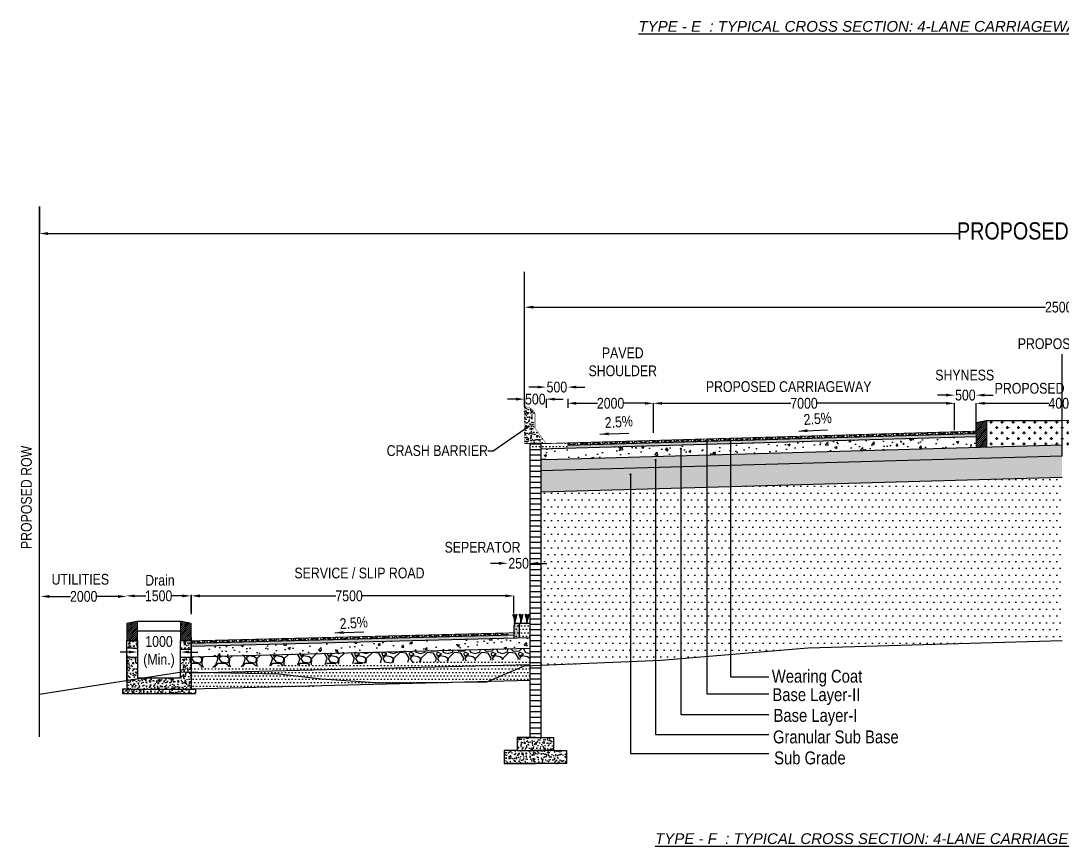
# Model space of a CAD drawing. Header units: millimetres. Extents: x 207528 to 778454, y -364692 to 101323.
# Drawn here: x 314086 to 338293, y -15037 to 4150 of the extents above; entities that cross this region are included whole.
import ezdxf

# ---------------------------------------------------------------- set-up
doc = ezdxf.new("R2010")
doc.units = ezdxf.units.MM
doc.linetypes.add('CENTER2', pattern=[28.575, 19.05, -3.175, 3.175, -3.175])
doc.linetypes.add('DASHED2', pattern=[0.375, 0.25, -0.125])
for name, color, linetype in [('Dim', 253, 'Continuous'), ('Dimension', 253, 'Continuous'), ('hatch', 253, 'Continuous'), ('NGL', 7, 'DASHED2'), ('Proposed ROW', 241, 'MNEW')]:
    doc.layers.add(name, color=color, linetype=linetype)
doc.styles.add('DIM', font='ARIALN.TTF', dxfattribs={"height": 250})
doc.styles.get("Standard").update_dxf_attribs({"font": 'arial.ttf'})
doc.styles.add('STRIP PLAN STYLE', font='ARIALN.TTF')
doc.linetypes.add('MNEW', pattern='A,26.152623,-1.048632,["PROW",Standard,S=1.75,R=0,X=0,Y=-0.975095],-7.693777,26.152623', length=61.047655)
doc.dimstyles.new('DIM', dxfattribs={"dimtxt": 250, "dimasz": 200, "dimexe": 0.18, "dimexo": 0.0625, "dimgap": 0.09, "dimtad": 0, "dimtih": 1, "dimtoh": 1, "dimdec": 0, "dimzin": 0, "dimdsep": 46, "dimtxsty": 'DIM', "dimcen": 0.09, "dimclrd": 256, "dimclrt": 7, "dimadec": 0, "dimazin": 0, "dimtfac": 1, "dimtdec": 0, "dimtofl": 0, "dimtmove": 0, "dimatfit": 3, "dimfxl": 1, "dimtolj": 1, "dimtzin": 0, "dimarcsym": 0})
doc.dimstyles.new('new', dxfattribs={"dimtxt": 150, "dimasz": 150, "dimexe": 100, "dimexo": 0.1, "dimgap": 0.09, "dimtad": 0, "dimtih": 1, "dimtoh": 1, "dimdec": 0, "dimzin": 0, "dimdsep": 46, "dimtxsty": 'DIM', "dimcen": 0.09, "dimclrd": 256, "dimclrt": 252, "dimadec": 0, "dimazin": 0, "dimtfac": 1, "dimtdec": 0, "dimtofl": 0, "dimtmove": 0, "dimatfit": 3, "dimfxl": 1, "dimtolj": 1, "dimtzin": 0, "dimlwd": -1, "dimarcsym": 0})
pattern_1 = [(0, (262444.44, 72547.15), (127, 127), [63.5, -190.5]), (90, (262476.19, 72515.4), (-127, 127), [63.5, -190.5])]
pattern_2 = [(0, (262444.44, 8463.77), (39.6875, 79.375), [0, -79.375])]

# ---------------------------------------------------------------- blocks, each defined once
blk = doc.blocks.new('*D119')
at = {"layer": 'Defpoints', "color": 0, "transparency": 16777216}
for p in [(328792, -4742), (328792, -5428), (335792, -5367)]:
    blk.add_point(p, dxfattribs=at)
at = {"layer": 'Dim', "color": 0, "lineweight": -2, "transparency": 16777216}
for p, q in [((328792, -5428), (328792, -4742)), ((335792, -5367), (335792, -4742))]:
    blk.add_line(p, q, dxfattribs=at)
at = {"layer": 'Dim', "lineweight": -2, "transparency": 16777216}
for p, q in [((328992, -4742), (331987, -4742)), ((335592, -4742), (332597, -4742))]:
    blk.add_line(p, q, dxfattribs=at)
at = {"layer": 'Dim', "transparency": 16777216}
for points in [[(328992, -4709), (328992, -4775), (328792, -4742)], [(335592, -4709), (335592, -4775), (335792, -4742)]]:
    blk.add_solid(points, dxfattribs=at)
at = {"layer": 'Dim', "color": 7, "transparency": 16777216, "insert": (332292, -4742), "char_height": 250, "attachment_point": 5, "style": 'DIM'}
blk.add_mtext('\\A1;7000', dxfattribs=at)
blk = doc.blocks.new('*D120')
at = {"layer": 'Defpoints', "color": 0, "transparency": 16777216}
for p in [(326798, -4741), (326798, -4741), (328792, -4742)]:
    blk.add_point(p, dxfattribs=at)
at = {"layer": 'Dim', "color": 0, "lineweight": -2, "transparency": 16777216}
for p, q in [((326798, -4741), (326798, -4741)), ((328792, -4742), (328792, -4742))]:
    blk.add_line(p, q, dxfattribs=at)
at = {"layer": 'Dim', "lineweight": -2, "transparency": 16777216}
for p, q in [((326998, -4741), (327488, -4741)), ((328592, -4742), (328103, -4742))]:
    blk.add_line(p, q, dxfattribs=at)
at = {"layer": 'Dim', "transparency": 16777216}
for points in [[(326998, -4708), (326998, -4774), (326798, -4741)], [(328592, -4709), (328592, -4775), (328792, -4742)]]:
    blk.add_solid(points, dxfattribs=at)
at = {"layer": 'Dim', "color": 7, "transparency": 16777216, "insert": (327795, -4742), "char_height": 250, "attachment_point": 5, "style": 'DIM'}
blk.add_mtext('\\A1;2000', dxfattribs=at)
blk = doc.blocks.new('*D110')
at = {"layer": 'Defpoints', "color": 0, "transparency": 16777216}
for p in [(325796, -4645), (325796, -4742), (326296, -4742)]:
    blk.add_point(p, dxfattribs=at)
at = {"layer": 'Dim', "lineweight": -2, "transparency": 16777216}
for p, q in [((325596, -4645), (325396, -4645)), ((326496, -4645), (326696, -4645))]:
    blk.add_line(p, q, dxfattribs=at)
at = {"layer": 'Dim', "color": 0, "lineweight": -2, "transparency": 16777216}
for p, q in [((325796, -4646), (325796, -4645)), ((326296, -4646), (326296, -4645))]:
    blk.add_line(p, q, dxfattribs=at)
at = {"layer": 'Dim', "transparency": 16777216}
for points in [[(325596, -4612), (325596, -4678), (325796, -4645)], [(326496, -4612), (326496, -4678), (326296, -4645)]]:
    blk.add_solid(points, dxfattribs=at)
at = {"layer": 'Dim', "color": 7, "transparency": 16777216, "insert": (326046, -4645), "char_height": 250, "attachment_point": 5, "style": 'DIM'}
blk.add_mtext('\\A1;500', dxfattribs=at)
blk = doc.blocks.new('*D111')
at = {"layer": 'Defpoints', "color": 0, "transparency": 16777216}
for p in [(336292, -4552), (335792, -4742), (336292, -4742)]:
    blk.add_point(p, dxfattribs=at)
at = {"layer": 'Dim', "lineweight": -2, "transparency": 16777216}
for p, q in [((335592, -4552), (335392, -4552)), ((336492, -4552), (336692, -4552))]:
    blk.add_line(p, q, dxfattribs=at)
at = {"layer": 'Dim', "color": 0, "lineweight": -2, "transparency": 16777216}
for p, q in [((335792, -4553), (335792, -4552)), ((336292, -4553), (336292, -4552))]:
    blk.add_line(p, q, dxfattribs=at)
at = {"layer": 'Dim', "transparency": 16777216}
for points in [[(335592, -4518), (335592, -4585), (335792, -4552)], [(336492, -4518), (336492, -4585), (336292, -4552)]]:
    blk.add_solid(points, dxfattribs=at)
at = {"layer": 'Dim', "color": 7, "transparency": 16777216, "insert": (336042, -4552), "char_height": 250, "attachment_point": 5, "style": 'DIM'}
blk.add_mtext('\\A1;500', dxfattribs=at)
blk = doc.blocks.new('*D121')
at = {"layer": 'Defpoints', "color": 0, "transparency": 16777216}
for p in [(326297, -4365), (326297, -4639), (326798, -4639)]:
    blk.add_point(p, dxfattribs=at)
at = {"layer": 'Dim', "lineweight": -2, "transparency": 16777216}
for p, q in [((326097, -4365), (325897, -4365)), ((326998, -4365), (327198, -4365))]:
    blk.add_line(p, q, dxfattribs=at)
at = {"layer": 'Dim', "color": 0, "lineweight": -2, "transparency": 16777216}
for p, q in [((326297, -4366), (326297, -4365)), ((326798, -4366), (326798, -4365))]:
    blk.add_line(p, q, dxfattribs=at)
at = {"layer": 'Dim', "transparency": 16777216}
for points in [[(326097, -4332), (326097, -4398), (326297, -4365)], [(326998, -4332), (326998, -4398), (326798, -4365)]]:
    blk.add_solid(points, dxfattribs=at)
at = {"layer": 'Dim', "color": 7, "transparency": 16777216, "insert": (326547, -4365), "char_height": 250, "attachment_point": 5, "style": 'DIM'}
blk.add_mtext('\\A1;500', dxfattribs=at)
blk = doc.blocks.new('*D112')
at = {"layer": 'Defpoints', "color": 0, "transparency": 16777216}
for p in [(336292, -4742), (336292, -5177), (340293, -5177)]:
    blk.add_point(p, dxfattribs=at)
at = {"layer": 'Dim', "color": 0, "lineweight": -2, "transparency": 16777216}
for p, q in [((336292, -5177), (336292, -4742)), ((340293, -5177), (340293, -4742))]:
    blk.add_line(p, q, dxfattribs=at)
at = {"layer": 'Dim', "lineweight": -2, "transparency": 16777216}
for p, q in [((336492, -4742), (337983, -4742)), ((340093, -4742), (338603, -4742))]:
    blk.add_line(p, q, dxfattribs=at)
at = {"layer": 'Dim', "transparency": 16777216}
for points in [[(336492, -4709), (336492, -4775), (336292, -4742)], [(340093, -4709), (340093, -4775), (340293, -4742)]]:
    blk.add_solid(points, dxfattribs=at)
at = {"layer": 'Dim', "color": 7, "transparency": 16777216, "insert": (338293, -4742), "char_height": 250, "attachment_point": 5, "style": 'DIM'}
blk.add_mtext('\\A1;4000', dxfattribs=at)
blk = doc.blocks.new('*D118')
at = {"layer": 'Defpoints', "color": 0, "transparency": 16777216}
for p in [(325796, -2122), (350789, -2216), (350789, -2507)]:
    blk.add_point(p, dxfattribs=at)
at = {"layer": 'Dim', "color": 0, "lineweight": -2, "transparency": 16777216}
for p, q in [((325796, -2505), (325796, -2507)), ((350789, -2505), (350789, -2507))]:
    blk.add_line(p, q, dxfattribs=at)
at = {"layer": 'Dim', "lineweight": -2, "transparency": 16777216}
for p, q in [((325996, -2507), (337906, -2507)), ((350589, -2507), (338680, -2507))]:
    blk.add_line(p, q, dxfattribs=at)
at = {"layer": 'Dim', "transparency": 16777216}
for points in [[(325996, -2473), (325996, -2540), (325796, -2507)], [(350589, -2473), (350589, -2540), (350789, -2507)]]:
    blk.add_solid(points, dxfattribs=at)
at = {"layer": 'Dim', "color": 7, "transparency": 16777216, "insert": (338293, -2507), "char_height": 250, "attachment_point": 5, "style": 'DIM'}
blk.add_mtext('\\A1;25000', dxfattribs=at)
blk = doc.blocks.new('*D101')
at = {"layer": 'Defpoints', "color": 0, "transparency": 16777216}
for p in [(314520, -163), (362033, -110), (362033, -794)]:
    blk.add_point(p, dxfattribs=at)
at = {"layer": 'Dim', "color": 0, "lineweight": -2, "transparency": 16777216}
for p, q in [((314520, -163), (314520, -795)), ((362033, -111), (362033, -795))]:
    blk.add_line(p, q, dxfattribs=at)
at = {"layer": 'Dim', "lineweight": -2, "transparency": 16777216}
for p, q in [((314720, -794), (335880, -794)), ((361833, -794), (343608, -794))]:
    blk.add_line(p, q, dxfattribs=at)
at = {"layer": 'Dim', "transparency": 16777216}
for points in [[(314720, -761), (314720, -828), (314520, -794)], [(361833, -761), (361833, -828), (362033, -794)]]:
    blk.add_solid(points, dxfattribs=at)
at = {"layer": 'Dim', "color": 7, "transparency": 16777216, "insert": (339744, -794), "char_height": 400, "attachment_point": 5, "style": 'STRIP PLAN STYLE'}
blk.add_mtext('\\A1;PROPOSED RIGHT OF WAY (47.5m)', dxfattribs=at)
blk = doc.blocks.new('*D102')
at = {"layer": 'Defpoints', "color": 0, "transparency": 16777216}
for p in [(325914, -8462), (325403, -8810), (325914, -8810)]:
    blk.add_point(p, dxfattribs=at)
at = {"layer": 'Dim', "lineweight": -2, "transparency": 16777216}
for p, q in [((325203, -8462), (325003, -8462)), ((326114, -8462), (326314, -8462))]:
    blk.add_line(p, q, dxfattribs=at)
at = {"layer": 'Dim', "color": 0, "lineweight": -2, "transparency": 16777216}
for p, q in [((325403, -8463), (325403, -8462)), ((325914, -8463), (325914, -8462))]:
    blk.add_line(p, q, dxfattribs=at)
at = {"layer": 'Dim', "transparency": 16777216}
for points in [[(325203, -8428), (325203, -8495), (325403, -8462)], [(326114, -8428), (326114, -8495), (325914, -8462)]]:
    blk.add_solid(points, dxfattribs=at)
at = {"layer": 'Dim', "color": 7, "transparency": 16777216, "insert": (325658, -8462), "char_height": 250, "attachment_point": 5, "style": 'DIM'}
blk.add_mtext('\\A1;250', dxfattribs=at)
blk = doc.blocks.new('*D103')
at = {"layer": 'Defpoints', "color": 0, "transparency": 16777216}
for p in [(318048, -9218), (318048, -9621), (325548, -9621)]:
    blk.add_point(p, dxfattribs=at)
at = {"layer": 'Dim', "color": 0, "lineweight": -2, "transparency": 16777216}
for p, q in [((318048, -9621), (318048, -9218)), ((325548, -9621), (325548, -9218))]:
    blk.add_line(p, q, dxfattribs=at)
at = {"layer": 'Dim', "lineweight": -2, "transparency": 16777216}
for p, q in [((318248, -9218), (321411, -9218)), ((325348, -9218), (322021, -9218))]:
    blk.add_line(p, q, dxfattribs=at)
at = {"layer": 'Dim', "transparency": 16777216}
for points in [[(318248, -9185), (318248, -9252), (318048, -9218)], [(325348, -9185), (325348, -9252), (325548, -9218)]]:
    blk.add_solid(points, dxfattribs=at)
at = {"layer": 'Dim', "color": 7, "transparency": 16777216, "insert": (321716, -9218), "char_height": 250, "attachment_point": 5, "style": 'DIM'}
blk.add_mtext('\\A1;7500', dxfattribs=at)
blk = doc.blocks.new('*D104')
at = {"layer": 'Defpoints', "color": 0, "transparency": 16777216}
for p in [(317798, -10524), (316798, -11005), (317798, -11005)]:
    blk.add_point(p, dxfattribs=at)
at = {"layer": 'Dim', "lineweight": -2, "transparency": 16777216}
for p, q in [((316598, -10524), (316398, -10524)), ((317998, -10524), (318198, -10524))]:
    blk.add_line(p, q, dxfattribs=at)
at = {"layer": 'Dim', "color": 0, "lineweight": -2, "transparency": 16777216}
for p, q in [((316798, -10525), (316798, -10524)), ((317798, -10525), (317798, -10524))]:
    blk.add_line(p, q, dxfattribs=at)
at = {"layer": 'Dim', "transparency": 16777216}
for points in [[(316598, -10491), (316598, -10557), (316798, -10524)], [(317998, -10491), (317998, -10557), (317798, -10524)]]:
    blk.add_solid(points, dxfattribs=at)
at = {"layer": 'Dim', "color": 7, "transparency": 16777216, "insert": (317298, -10524), "char_height": 250, "attachment_point": 5, "style": 'DIM'}
blk.add_mtext('\\A1;1000 \\P(Min.)', dxfattribs=at)
blk = doc.blocks.new('*D105')
at = {"layer": 'Defpoints', "color": 0, "transparency": 16777216}
for p in [(316536, -9218), (316536, -9218), (318041, -9219)]:
    blk.add_point(p, dxfattribs=at)
at = {"layer": 'Dimension', "color": 0, "lineweight": -2, "transparency": 16777216}
for p, q in [((316536, -9218), (316536, -9219)), ((318041, -9219), (318041, -9219))]:
    blk.add_line(p, q, dxfattribs=at)
at = {"layer": 'Dimension', "lineweight": -2, "transparency": 16777216}
for p, q in [((316736, -9218), (316992, -9219)), ((317841, -9219), (317585, -9219))]:
    blk.add_line(p, q, dxfattribs=at)
at = {"layer": 'Dimension', "transparency": 16777216}
for points in [[(316736, -9185), (316736, -9252), (316536, -9218)], [(317841, -9185), (317841, -9252), (318041, -9219)]]:
    blk.add_solid(points, dxfattribs=at)
at = {"layer": 'Dimension', "color": 7, "transparency": 16777216, "insert": (317289, -9219), "char_height": 250, "width": 591.23, "attachment_point": 5, "style": 'DIM'}
blk.add_mtext('\\A1;1500', dxfattribs=at)
blk = doc.blocks.new('*D106')
at = {"layer": 'Defpoints', "color": 0, "transparency": 16777216}
for p in [(314548, -9174), (316548, -9175), (314548, -9231)]:
    blk.add_point(p, dxfattribs=at)
at = {"layer": 'Dimension', "color": 0, "lineweight": -2, "transparency": 16777216}
for p, q in [((314548, -9230), (314548, -9232)), ((316548, -9230), (316548, -9232))]:
    blk.add_line(p, q, dxfattribs=at)
at = {"layer": 'Dimension', "lineweight": -2, "transparency": 16777216}
for p, q in [((314748, -9231), (315240, -9231)), ((316348, -9231), (315855, -9231))]:
    blk.add_line(p, q, dxfattribs=at)
at = {"layer": 'Dimension', "transparency": 16777216}
for points in [[(314748, -9198), (314748, -9265), (314548, -9231)], [(316348, -9198), (316348, -9265), (316548, -9231)]]:
    blk.add_solid(points, dxfattribs=at)
at = {"layer": 'Dimension', "color": 7, "transparency": 16777216, "insert": (315548, -9231), "char_height": 250, "attachment_point": 5, "style": 'DIM'}
blk.add_mtext('\\A1;2000', dxfattribs=at)

msp = doc.modelspace()

# ---------------------------------------------------------------- hatches: boundary and pattern name
h = msp.add_hatch()
h.set_pattern_fill('GOST_GLASS', color=41, scale=5)
h.set_pattern_definition([(45, (262444.44, -73039.088), (42.426407, -4e-15), [25, -35]), (45, (262455.047, -73039.088), (42.426407, -4e-15), [10, -50]), (45, (262444.44, -73028.48), (42.426407, -4e-15), [10, -50])])
h.paths.add_polyline_path([(336292.5, -5509.7), (336292.5, -5439.7), (326797.9, -5713.1), (326797.9, -5782.3)])
at = {"ltscale": 0.1}
h = msp.add_hatch(dxfattribs=at)
h.set_pattern_fill('LINE', color=256, scale=40, style=0)
h.set_pattern_definition([(0, (263944.44, 72547.15), (0, 127), [])])
h.paths.add_polyline_path([(326171.4, -5677.1), (325921.4, -5677.1), (325921.4, -11060.9), (326171.4, -11022)])
h.paths.add_polyline_path([(326171.4, -11022), (325921.4, -11060.9), (325921.4, -12511.5), (326171.4, -12511.5)])
h = msp.add_hatch(color=256)
h.dxf.hatch_style = 1
h.paths.add_polyline_path([(325547.9, -9907.5, -0.4142136), (325597.9, -9857.5), (325671.2, -9857.5), (325671.2, -10193.2), (325547.9, -10196.3)])
h = msp.add_hatch()
h.set_pattern_fill('GOST_GLASS', color=41, scale=5)
h.set_pattern_definition([(45, (224311.693, -23775.106), (42.426407, -4e-15), [25, -35]), (45, (224322.3, -23775.106), (42.426407, -4e-15), [10, -50]), (45, (224311.693, -23764.5), (42.426407, -4e-15), [10, -50])])
h.paths.add_polyline_path([(325412.2, -10129.7), (325412.2, -10199.7), (319833.1, -10339.2), (319586.7, -10319.6), (319188.5, -10285.3)])
h.paths.add_polyline_path([(318047.9, -10313.8), (319188.5, -10285.3), (319586.7, -10319.6), (319833.1, -10339.2), (318047.9, -10383.8)])
at = {"layer": 'Dim'}
h = msp.add_hatch(dxfattribs=at)
h.set_pattern_fill('AR-CONC', color=256)
h.set_pattern_definition([(50, (261944.32, 72509.65), (182.18467, -15.93909), [19.05, -209.55]), (355, (261944.32, 72509.65), (-35.24342, 191.05685), [15.24, -167.6406]), (100.45144, (261959.5, 72508.32), (146.94125, 175.11775), [16.19, -178.09024]), (46.1842, (261944.32, 72560.45), (271.07904, -42.04233), [28.575, -314.325]), (96.63556, (261966.9, 72556.95), (237.4041, 247.4261), [24.285, -267.1356]), (351.18415, (261944.32, 72560.45), (237.4041, 247.4261), [22.86, -251.4597]), (21, (261969.72, 72547.75), (151.6144, -102.2652), [19.05, -209.55]), (326, (261969.72, 72547.75), (61.80203, 184.18797), [15.24, -167.64]), (71.45144, (261982.35, 72539.23), (213.41642, 81.92277), [16.19, -178.08994]), (37.5, (261944.315, 72509.65), (3.088603, 84.55504), [0, -165.608, 0, -170.18, 0, -168.275]), (7.5, (261944.315, 72509.65), (66.81966, 100.180575), [0, -97.028, 0, -161.798, 0, -64.135]), (327.5, (261887.67, 72509.65), (135.590595, -5.728744), [0, -63.5, 0, -198.12, 0, -262.89]), (317.5, (261862.27, 72509.65), (148.12918, 25.42649), [0, -82.55, 0, -131.572, 0, -186.69])])
h.paths.add_polyline_path([(326039.4, -4978.7), (326032.8, -4965), (326013.2, -4932.9), (325996.1, -4911.5), (325971.7, -4887.3), (325931.9, -4858.7), (325898.9, -4842.5), (325866.2, -4831.6), (325827.9, -4824.5), (325796.4, -4823), (325796.4, -4881), (325796.4, -5677.1), (326297.8, -5664.6), (326039, -5320.6)])
h = msp.add_hatch(dxfattribs=at)
h.set_pattern_fill('ANSI31', color=256, scale=10)
h.set_pattern_definition([(45, (262444.44, 72547.153), (-22.45064, 22.45064), [])])
h.paths.add_polyline_path([(336542.5, -5389.6), (336542.4, -5139.7), (336292.5, -5189.3), (336292.5, -5389.6), (336292.5, -5759.8), (336542.5, -5753.6)])
h = msp.add_hatch(dxfattribs=at)
h.set_pattern_fill('AR-CONC', color=256, scale=3)
h.set_pattern_definition([(50, (262444.44, 8463.77), (546.554, -47.8173), [57.15, -628.65]), (355, (262444.44, 8463.8), (-105.7303, 573.1705), [45.72, -502.9218]), (100.45144, (262490, 8459.8), (440.8237, 525.3533), [48.57, -534.2707]), (46.1842, (262444.44, 8616.2), (813.237, -126.127), [85.725, -942.975]), (96.6356, (262512.2, 8605.7), (712.212, 742.278), [72.855, -801.407]), (351.1842, (262444.4, 8616.2), (712.212, 742.278), [68.58, -754.379]), (21, (262520.64, 8578.07), (454.8432, -306.7956), [57.15, -628.65]), (326, (262520.64, 8578.1), (185.406, 552.564), [45.72, -502.92]), (71.45144, (262558.54, 8552.5), (640.2493, 245.7683), [48.57, -534.27]), (37.5, (262444.44, 8463.77), (9.2658, 253.6651), [0, -496.824, 0, -510.54, 0, -504.825]), (7.5, (262444.44, 8463.77), (200.459, 300.5417), [0, -291.084, 0, -485.394, 0, -192.405]), (327.5, (262274.51, 8463.77), (406.7718, -17.18623), [0, -190.5, 0, -594.36, 0, -788.67]), (317.5, (262198.3, 8463.77), (444.3875, 76.2795), [0, -247.65, 0, -394.716, 0, -560.07])])
h.paths.add_polyline_path([(336292.5, -5509.7), (326171.4, -5800.3), (326171.4, -5936.2), (326171.4, -6047.2), (336292.5, -5759.8)])
h = msp.add_hatch(dxfattribs=at)
h.set_pattern_fill('ANSI31', color=256, scale=10)
h.set_pattern_definition([(45, (199365.394, -23601.25), (-22.45064, 22.45064), [])])
h.paths.add_polyline_path([(316798.2, -9970.5), (316548.6, -9992), (316548.4, -10253.2), (316798.2, -10253.2)])
h.paths.add_polyline_path([(316798.2, -9882.9), (316798, -9804.5), (316548.7, -9854.1), (316548.6, -9992), (316798.2, -9970.5)])
h = msp.add_hatch(dxfattribs=at)
h.set_pattern_fill('ANSI31', color=256, scale=10)
h.set_pattern_definition([(45, (199465.394, -23601.25), (-22.45064, 22.45064), [])])
edge = h.paths.add_edge_path()
edge.add_line((318048.3, -9854.2), (317798.3, -9804.5))
edge.add_line((317798.3, -9804.5), (317798.2, -9882.9))
edge.add_line((317798.2, -9882.9), (317798.2, -10253.2))
edge.add_line((317798.2, -10253.2), (318047.9, -10253.2))
edge.add_line((318047.9, -10253.2), (318047.7, -9854.1))
h = msp.add_hatch(dxfattribs=at)
h.set_pattern_fill('AR-CONC', color=256, scale=3)
h.set_pattern_definition([(50, (224311.7, -23775.1), (546.554, -47.8173), [57.15, -628.65]), (355, (224311.7, -23775.1), (-105.7303, 573.1705), [45.72, -502.9218]), (100.45144, (224357.24, -23779.1), (440.8237, 525.3533), [48.57, -534.2707]), (46.1842, (224311.7, -23622.7), (813.237, -126.127), [85.725, -942.975]), (96.6356, (224379.5, -23633.2), (712.2124, 742.2784), [72.855, -801.407]), (351.18415, (224311.7, -23622.7), (712.2124, 742.2784), [68.58, -754.379]), (21, (224387.9, -23660.8), (454.8432, -306.7956), [57.15, -628.65]), (326, (224387.9, -23660.8), (185.406, 552.564), [45.72, -502.92]), (71.45144, (224425.8, -23686.37), (640.2493, 245.7683), [48.57, -534.2698]), (37.5, (224311.7, -23775.1), (9.2658, 253.6651), [0, -496.824, 0, -510.54, 0, -504.825]), (7.5, (224311.7, -23775.1), (200.459, 300.5417), [0, -291.084, 0, -485.394, 0, -192.405]), (327.5, (224141.77, -23775.1), (406.7718, -17.18623), [0, -190.5, 0, -594.36, 0, -788.67]), (317.5, (224065.57, -23775.1), (444.3875, 76.2795), [0, -247.65, 0, -394.716, 0, -560.07])])
h.paths.add_polyline_path([(318412.2, -10374.7), (319833.1, -10339.2), (320730.9, -10410.6), (321914.1, -10466.6), (323452.6, -10474.5), (324755.3, -10413.6), (325921.4, -10395.4), (325921.4, -10446.8), (318412.2, -10624.8)])
h.paths.add_polyline_path([(319833.1, -10339.2), (325412.2, -10199.7), (325921.4, -10187), (325921.4, -10395.4), (324755.3, -10413.6), (323452.6, -10474.5), (321914.1, -10466.6), (320730.9, -10410.6)])
at = {"layer": 'hatch'}
h = msp.add_hatch(dxfattribs=at)
h.set_pattern_fill('CROSS', color=61, scale=20)
h.set_pattern_definition(pattern_1)
h.paths.add_polyline_path([(338292.8, -5139.6), (336542.4, -5139.7), (336542.4, -5389.7), (336542.5, -5753.6), (338292.8, -5709.8)])
h = msp.add_hatch(dxfattribs=at)
h.set_pattern_fill('CROSS', color=61, scale=20)
h.set_pattern_definition(pattern_1)
h.paths.add_polyline_path([(338292.8, -5139.6), (340043.2, -5139.7), (340043.2, -5389.7), (340043.1, -5753.6), (338292.8, -5709.8)])
h = msp.add_hatch(dxfattribs=at)
h.set_pattern_fill('NET3', color=256, scale=30, angle=45)
h.set_pattern_definition([(45, (262444.44, -73039.09), (-67.35192, 67.35192), []), (105, (262444.44, -73039.09), (-92.004435, -24.65251), []), (165, (262444.44, -73039.09), (-24.65251, -92.004435), [])])
h.paths.add_polyline_path([(336292.5, -5439.7), (336292.5, -5389.7), (326797.9, -5663.1), (326797.9, -5713.1)])
h = msp.add_hatch(dxfattribs=at)
h.set_pattern_fill('DOTS', scale=50)
h.set_pattern_definition(pattern_2)
h.paths.add_polyline_path([(326797.9, -5663.1), (325921.7, -5677.1), (325921.4, -5683.2), (325921.4, -5811.9), (326798.5, -5782.3)])
h = msp.add_hatch(dxfattribs=at)
h.set_pattern_fill('GRAVEL', color=11, scale=25)
h.set_pattern_definition([(228.01279, (262901.64, 9098.774), (-5080, -5715), [85.4304, -8457.621]), (184.96974, (262844.49, 9035.274), (7619.999997, 635.000036), [146.601, -14513.5122]), (132.510447, (262698.44, 9022.574), (6350.000003, -6984.999998), [103.3704, -10233.6807]), (267.27369, (262450.79, 8863.824), (635.000001, 12700), [133.501, -13216.6094]), (292.833654, (262444.44, 8730.474), (-3175, 7620), [130.9084, -12959.952]), (357.27369, (262495.24, 8609.824), (-12700, 635.000001), [133.501, -13216.6094]), (37.69424, (262628.59, 8603.474), (-8254.9999996, -6350.0000005), [176.5484, -17478.279]), (72.25533, (262768.29, 8711.424), (4445.000001, 13969.9999996), [166.68, -16501.314]), (121.429566, (262819.09, 8870.174), (-5080.000001, 8255), [133.9532, -13261.3864]), (175.23636, (262749.24, 8984.474), (6985, -635), [152.9283, -7493.484]), (222.397438, (262596.84, 8997.174), (-7620, -6985), [197.7695, -19579.193]), (138.814075, (263079.44, 8857.474), (-4445, 3810), [67.501, -6682.6415]), (171.469234, (263028.64, 8901.924), (8255, -1269.999999), [128.4205, -12713.6597]), (225, (262901.64, 8920.97), (-9e-14, -635), [89.8023, -808.2233]), (203.19859, (262857.19, 8997.17), (3175, 1270), [48.3603, -4787.6556]), (291.80141, (262812.74, 8978.12), (-635, 1905), [68.3914, -3351.188]), (30.96376, (262838.14, 8914.62), (1905, 1270), [111.08, -3591.5745]), (161.56505, (262933.4, 8971.77), (1270, -635), [80.322, -1927.7245]), (16.38954, (262444.44, 8978.124), (6350, 1905), [112.522, -11139.7067]), (70.346176, (262552.39, 9009.874), (-2540, -6985), [94.3997, -9345.554]), (293.19859, (262933.39, 9098.77), (-1270, 3175), [96.72, -4739.296]), (343.61046, (262971.49, 9009.874), (-6350, 1905), [112.522, -11139.7067]), (339.44395, (262444.44, 8584.42), (-3175, 1270), [108.509, -5316.9336]), (294.77514, (262546.04, 8546.324), (-3175.000004, 6984.999998), [90.918, -9000.8983]), (66.80141, (262939.74, 8463.77), (1270, 3175), [96.72, -4739.296]), (17.354025, (262977.84, 8552.674), (-8255, -2540), [106.4457, -10538.094]), (69.44395, (262628.59, 8463.77), (-1270, -3175), [54.2544, -5371.188]), (101.30993, (262901.64, 8463.77), (-635, 2540), [32.3787, -3205.4987]), (165.96376, (262895.29, 8495.52), (1905, -635), [130.9084, -2487.2636]), (186.009006, (262768.29, 8527.274), (6350, 635), [121.3167, -12010.341]), (303.69007, (262838.14, 8857.47), (-635, 1270), [91.581, -2197.944]), (353.157227, (262888.94, 8781.274), (10795, -1269.9999994), [159.889, -15829.0023]), (60.9454, (263047.69, 8762.224), (-2540, -4445), [65.377, -6472.348]), (90, (263079.44, 8819.4), (-635, 635), [38.1, -596.9]), (120.25644, (262755.59, 8546.324), (2540, -4445), [88.2167, -8733.485]), (48.01279, (262711.14, 8622.524), (5080, 5715), [170.8607, -8372.1905]), (0, (262825.44, 8749.5), (635, 635), [165.1, -469.9]), (325.304846, (262990.54, 8749.524), (6350.000002, -4444.999997), [100.4024, -9939.829]), (254.0546, (263073.09, 8692.37), (-635, -2540), [92.4573, -4530.4125]), (207.645975, (263047.69, 8603.474), (-12065, -6349.999999), [150.5363, -14903.116]), (175.42608, (262914.34, 8533.624), (-8255, 635), [159.2574, -15766.4616])])
h.paths.add_polyline_path([(338292.2, -5959.9), (338292.2, -5709.8), (326171.4, -6047.2), (326171.4, -6131.3), (326171.4, -6300.4)])
h = msp.add_hatch(dxfattribs=at)
h.set_pattern_fill('DOTS', color=25, scale=50)
h.set_pattern_definition(pattern_2)
h.paths.add_polyline_path([(338292.2, -5959.9), (326171.4, -6300.4), (326171.4, -6800.6), (338292.2, -6460.1)])
h = msp.add_hatch(dxfattribs=at)
h.set_pattern_fill('DOTS', scale=100)
h.set_pattern_definition([(0, (262444.44, 72547.15), (79.375, 158.75), [0, -158.75])])
h.paths.add_polyline_path([(338292.2, -6460.1), (326171.4, -6800.6), (326171.4, -10831), (326904.7, -10799.9), (328973.8, -10712.3), (332391, -10429.3), (338292.2, -10254.9)])
h = msp.add_hatch(dxfattribs=at)
h.set_pattern_fill('DOTS', color=25, scale=50)
h.set_pattern_definition([(0, (-992023.05, 84461.36), (39.6875, 79.375), [0, -79.375])])
h.paths.add_polyline_path([(325535.4, -10196.6), (325920.8, -10186.9), (325920.8, -9860.9), (325535.4, -9860.9)])
h = msp.add_hatch(dxfattribs=at)
h.set_pattern_fill('NET3', color=256, scale=30, angle=45)
h.set_pattern_definition([(45, (224311.69, -23775.11), (-67.35192, 67.35192), []), (105, (224311.69, -23775.11), (-92.004435, -24.65251), []), (165, (224311.69, -23775.11), (-24.65251, -92.004435), [])])
h.paths.add_polyline_path([(318047.9, -10263.8), (318738.5, -10246.5), (319188.5, -10285.3), (318047.9, -10313.8)])
h.paths.add_polyline_path([(325412.2, -10079.7), (325412.2, -10129.7), (319188.5, -10285.3), (318738.5, -10246.5)])
h = msp.add_hatch(dxfattribs=at)
h.set_pattern_fill('AR-CONC', color=256, angle=90)
h.set_pattern_definition([(140, (199465.4, -23601.25), (15.93909, 182.18467), [19.05, -209.55]), (85, (199465.4, -23601.25), (-191.05685, -35.24342), [15.24, -167.64058]), (190.45144, (199466.72, -23586.07), (-175.11775, 146.94125), [16.19, -178.09024]), (136.1842, (199414.6, -23601.25), (42.04233, 271.07904), [28.575, -314.325]), (186.63556, (199418.1, -23578.66), (-247.4261, 237.40413), [24.285, -267.1356]), (81.18415, (199414.6, -23601.25), (-247.4261, 237.40413), [22.85997, -251.4597]), (111, (199427.3, -23575.85), (102.2652, 151.6144), [19.05, -209.55]), (56, (199427.3, -23575.85), (-184.18797, 61.80203), [15.24, -167.64]), (161.45145, (199435.82, -23563.22), (-81.92277, 213.41642), [16.19, -178.08994]), (127.5, (199465.394, -23601.25), (-84.55504, 3.088603), [0, -165.608, 0, -170.18, 0, -168.275]), (97.5, (199465.39, -23601.25), (-100.180575, 66.81966), [0, -97.028, 0, -161.798, 0, -64.135]), (57.5, (199465.394, -23657.89), (5.728744, 135.590595), [0, -63.5, 0, -198.12, 0, -262.89]), (47.5, (199465.39, -23683.29), (-25.42649, 148.12918), [0, -82.55, 0, -131.572, 0, -186.69])])
h.paths.add_polyline_path([(318042.1, -10650.2), (317798.1, -10650.3), (317798.2, -11120.7), (316798.2, -11120.7), (316797.8, -10650.8), (316547.9, -10644.6), (316547.9, -11388.3), (318041.9, -11388.3)])
h.paths.add_polyline_path([(316798.2, -10253.2), (316548.2, -10253.2), (316548.9, -10434.1), (316795.3, -10440.3)])
h.paths.add_polyline_path([(318042.1, -10253.2), (317798.2, -10253.2), (317798.2, -10461.2), (318042.1, -10461.2)])
h.paths.add_polyline_path([(318148.1, -11388.3), (318070.6, -11388.3), (318042.1, -11388.3), (318041.9, -11388.3), (316547.9, -11388.3), (316443.6, -11385.9), (316448.2, -11488.3), (318148.1, -11488.3)])
h = msp.add_hatch(dxfattribs=at)
h.set_pattern_fill('GRAVEL', color=11, scale=25)
h.set_pattern_definition([(228.01279, (224768.893, -23140.106), (-5080, -5715), [85.4304, -8457.621]), (184.96974, (224711.743, -23203.606), (7619.999997, 635.000036), [146.6012, -14513.5122]), (132.510447, (224565.693, -23216.306), (6350.000003, -6984.999998), [103.3704, -10233.6807]), (267.27369, (224318.043, -23375.056), (635.000001, 12700), [133.501, -13216.6094]), (292.833654, (224311.693, -23508.406), (-3175, 7620), [130.9084, -12959.952]), (357.27369, (224362.493, -23629.056), (-12700, 635.000001), [133.501, -13216.6094]), (37.69424, (224495.843, -23635.406), (-8254.9999996, -6350.0000005), [176.5484, -17478.2788]), (72.255328, (224635.543, -23527.456), (4445.000001, 13969.9999996), [166.68, -16501.314]), (121.429566, (224686.343, -23368.706), (-5080.000001, 8255), [133.9532, -13261.3864]), (175.23636, (224616.493, -23254.406), (6985, -635), [152.9283, -7493.4842]), (222.397438, (224464.093, -23241.706), (-7619.9999998, -6985.0000003), [197.7695, -19579.193]), (138.814075, (224946.693, -23381.406), (-4445, 3810), [67.501, -6682.6415]), (171.469234, (224895.893, -23336.956), (8255, -1269.999999), [128.4205, -12713.6597]), (225, (224768.9, -23317.9), (-9e-14, -635), [89.8023, -808.2233]), (203.19859, (224724.44, -23241.71), (3175, 1270), [48.3603, -4787.6556]), (291.80141, (224679.99, -23260.76), (-635, 1905), [68.3914, -3351.1882]), (30.96376, (224705.39, -23324.26), (1905, 1270), [111.08, -3591.5745]), (161.56505, (224800.64, -23267.1), (1270, -635), [80.3218, -1927.7245]), (16.38954, (224311.693, -23260.756), (6350, 1905), [112.522, -11139.7067]), (70.346176, (224419.643, -23229.006), (-2540, -6985), [94.3997, -9345.554]), (293.19859, (224800.64, -23140.11), (-1270, 3175), [96.72, -4739.296]), (343.61046, (224838.743, -23229.006), (-6350, 1905), [112.522, -11139.7067]), (339.443955, (224311.69, -23654.456), (-3175, 1270), [108.5088, -5316.9336]), (294.77514, (224413.293, -23692.556), (-3175.000004, 6984.999998), [90.918, -9000.8983]), (66.80141, (224806.99, -23775.11), (1270, 3175), [96.72, -4739.296]), (17.354025, (224845.093, -23686.206), (-8255, -2540), [106.4457, -10538.094]), (69.443955, (224495.84, -23775.106), (-1270, -3175), [54.2544, -5371.188]), (101.30993, (224768.89, -23775.1), (-635, 2540), [32.3787, -3205.4987]), (165.96376, (224762.54, -23743.36), (1905, -635), [130.9084, -2487.2636]), (186.009006, (224635.543, -23711.606), (6350, 635), [121.3167, -12010.3412]), (303.69007, (224705.4, -23381.4), (-635, 1270), [91.581, -2197.944]), (353.157227, (224756.193, -23457.606), (10795, -1269.9999994), [159.8892, -15829.0023]), (60.945396, (224914.943, -23476.656), (-2540, -4445), [65.377, -6472.348]), (90, (224946.7, -23419.5), (-635, 635), [38.1, -596.9]), (120.256437, (224622.843, -23692.556), (2540, -4445), [88.2167, -8733.4852]), (48.01279, (224578.393, -23616.356), (5080, 5715), [170.8607, -8372.1905]), (0, (224692.7, -23489.36), (635, 635), [165.1, -469.9]), (325.304846, (224857.793, -23489.356), (6350.000002, -4444.999997), [100.4024, -9939.8292]), (254.0546, (224940.34, -23546.51), (-635, -2540), [92.4573, -4530.4125]), (207.645975, (224914.943, -23635.406), (-12065.0000004, -6349.999999), [150.5363, -14903.116]), (175.42608, (224781.593, -23705.256), (-8255, 635), [159.2574, -15766.4616])])
h.paths.add_polyline_path([(318047.9, -10633.9), (325532.1, -10446.8), (325921.4, -10437.1), (325921.4, -10690.6), (318047.9, -10887.6)])
h = msp.add_hatch(dxfattribs=at)
h.set_pattern_fill('DOTS', color=25, scale=50)
h.set_pattern_definition([(0, (224311.69, -23775.106), (39.6875, 79.375), [0, -79.375])])
h.paths.add_polyline_path([(318047.9, -10887.6), (325782.1, -10690.6), (325921.4, -10690.6), (325921.4, -11187.3), (318047.9, -11384.1)])
h = msp.add_hatch(dxfattribs=at)
h.set_pattern_fill('AR-CONC', color=256, angle=90)
h.set_pattern_definition([(140, (264319.44, 72547.15), (15.93909, 182.18467), [19.05, -209.55]), (85, (264319.44, 72547.15), (-191.05685, -35.24342), [15.24, -167.6406]), (190.45144, (264320.77, 72562.33), (-175.11775, 146.94125), [16.19, -178.09024]), (136.1842, (264268.64, 72547.15), (42.04233, 271.07904), [28.575, -314.325]), (186.63556, (264272.14, 72569.74), (-247.4261, 237.40413), [24.285, -267.1356]), (81.18415, (264268.64, 72547.15), (-247.4261, 237.4041), [22.86, -251.4597]), (111, (264281.34, 72572.55), (102.2652, 151.6144), [19.05, -209.55]), (56, (264281.34, 72572.55), (-184.18797, 61.80203), [15.24, -167.64]), (161.45145, (264289.86, 72585.19), (-81.92277, 213.41642), [16.19, -178.08994]), (127.5, (264319.44, 72547.15), (-84.55504, 3.088603), [0, -165.608, 0, -170.18, 0, -168.275]), (97.5, (264319.44, 72547.15), (-100.180575, 66.81966), [0, -97.028, 0, -161.798, 0, -64.135]), (57.5, (264319.44, 72490.51), (5.728744, 135.590595), [0, -63.5, 0, -198.12, 0, -262.89]), (47.5, (264319.44, 72465.11), (-25.42649, 148.12918), [0, -82.55, 0, -131.572, 0, -186.69])])
h.paths.add_polyline_path([(326471.4, -12511.5), (325621.4, -12511.5), (325621.4, -12811.5), (326046.4, -12811.5), (326171.4, -12811.5), (326471.4, -12811.5)])
h.paths.add_polyline_path([(326771.4, -12811.5), (326471.4, -12811.5), (326171.4, -12811.5), (326046.4, -12811.5), (325621.4, -12811.5), (325321.4, -12811.5), (325321.4, -13111.5), (326771.4, -13111.5)])

# ---------------------------------------------------------------- linework, layer by layer
for p, q in [((325921.4, -5677.1), (325921.4, -12511.5)), ((326171.4, -5677.1), (326171.4, -12511.5)), ((326171.4, -6800.6), (338292.2, -6460.1)), ((325920.8, -9860.9), (325547.9, -9860.9)), ((325547.9, -9907.5), (325547.9, -10196.3)), ((316548.2, -11217), (316548.2, -10253.2)), ((316798.2, -10253.2), (316798.2, -11120.7)), ((317798.2, -11120.7), (317798.2, -10253.2)), ((316798.2, -11120.7), (317798.2, -11120.7)), ((316548.2, -11388.3), (316448.2, -11388.3)), ((316448.2, -11388.3), (316448.2, -11488.3)), ((316448.2, -11488.3), (318148.1, -11488.3)), ((316548.2, -11388.3), (318048.1, -11388.3))]:
    msp.add_line(p, q)
at = {"color": 1, "linetype": 'CENTER2', "ltscale": 0.5}
msp.add_lwpolyline([(338292.8, -5972.4), (338292.8, -3599.1)], dxfattribs=at)
msp.add_lwpolyline([(338292.8, -5972.4), (338292.8, -3599.1)], dxfattribs=at)
at = {"const_width": 10}
msp.add_lwpolyline([(326039.4, -4978.7, 0.2994805), (325796.4, -4823), (325796.4, -5677.1), (326298.1, -5677.1), (326039, -5320.6), (326039.4, -4978.7), (326032.8, -4965), (326013.2, -4932.9), (325996.1, -4911.5), (325971.7, -4887.3), (325931.9, -4858.7), (325898.9, -4842.5), (325866.2, -4831.6), (325827.9, -4824.5), (325796.4, -4823)], format="xyb", dxfattribs=at)
for points, const_width in [([(336542.4, -5139.7), (336292.4, -5189.4), (336292.4, -5189.4)], 20), ([(336292.4, -5389.7), (336292.4, -5189.4)], 20), ([(336542.4, -5139.7), (338292.5, -5139.6)], 20), ([(336542.4, -5389.7), (336542.4, -5139.7)], 20), ([(340043.2, -5139.7), (338293.1, -5139.6)], 20), ([(336292.2, -5389.7), (326296.4, -5677.1)], 20), ([(336292.5, -5389.6), (336292.5, -5759.8)], 20), ([(336542.5, -5389.6), (336542.5, -5753.6)], 20), ([(326296.4, -5677.1), (325796.4, -5677.1)], 20), ([(318041.4, -9929.7), (318041.4, -10293.6)], 10), ([(318047.9, -10263.8), (325547.9, -10076.3)], 20)]:
    msp.add_lwpolyline(points, dxfattribs=dict(const_width=const_width))
for points in [[(336292.5, -5389.6), (336292.5, -5139.6)], [(336542.4, -5139.7), (338292.5, -5139.6)], [(326171.4, -5800.3), (336292.5, -5509.7)], [(326797.9, -5713.1), (336292.5, -5439.7)], [(326296.4, -6047.2), (338292.2, -5709.8)], [(326171.4, -6300.4), (338292.2, -5959.9)], [(326296.4, -6047.2), (326171.4, -6047.2)], [(316545.3, -9836.2), (316545.7, -9836.2)], [(316798, -9806.1), (317798.3, -9804.5)], [(325671.2, -9857.5), (325671.2, -10191.5)], [(316798.2, -10034.5), (317798.3, -10034.5)], [(318041.4, -9980.2), (318041.4, -10930.2)], [(318047.9, -10313.8), (325547.9, -10126.3)], [(325921.4, -10156.6), (325921.4, -10127.7)], [(318042.1, -10182.6), (318042.1, -11388.3)], [(318047.9, -10383.8), (325921.4, -10187)], [(316547.9, -10580), (316547.9, -10830.1)], [(318047.9, -10633.9), (325921.4, -10437.1)], [(316547.9, -10745.5), (316547.9, -11388.3)], [(318047.9, -11009.2), (325921.4, -10812.4)], [(325921.4, -11187.3), (318047.9, -11384.1)], [(318048.1, -11388.3), (318148.1, -11388.3), (318148.1, -11488.3)], [(325921.4, -12511.5), (325621.4, -12511.5), (325621.4, -12811.5)], [(325621.4, -12511.5), (326471.4, -12511.5), (326471.4, -12811.5)], [(325621.4, -12811.5), (325321.4, -12811.5), (325321.4, -13111.5)], [(325621.4, -12811.5), (326046.4, -12811.5)], [(326471.4, -12811.5), (326046.4, -12811.5)], [(326046.4, -12811.5), (326171.4, -12811.5)], [(326471.4, -12811.5), (326771.4, -12811.5), (326771.4, -13111.5)], [(326771.4, -13111.5), (325321.4, -13111.5)]]:
    msp.add_lwpolyline(points)
at = {"color": 114, "true_color": 0x139b48}
for points in [[(325569.6, -9859.6), (325575.2, -9831.6), (325593.8, -9759.4), (325614.9, -9677.1), (325612.5, -9641.4), (325598, -9663.4), (325579.5, -9755.3), (325580.7, -9699.8), (325582.2, -9663.4), (325556, -9648.2), (325567.6, -9685.4), (325558.6, -9723.9), (325570.3, -9768), (325549.7, -9677.1), (325540.1, -9642.7), (325525.6, -9659.8), (325541.4, -9708.7), (325557.2, -9763.8), (325563.8, -9859), (325569.6, -9859.6)], [(325710.7, -9859.6), (325716.3, -9831.6), (325735, -9759.4), (325756.1, -9677.1), (325753.6, -9641.4), (325739.1, -9663.4), (325720.6, -9755.3), (325721.9, -9699.8), (325723.3, -9663.4), (325697.1, -9648.2), (325708.8, -9685.4), (325699.8, -9723.9), (325711.4, -9768), (325690.9, -9677.1), (325681.3, -9642.7), (325666.8, -9659.8), (325682.6, -9708.7), (325698.3, -9763.8), (325705, -9859), (325710.7, -9859.6)], [(325850.2, -9860.9), (325855.7, -9832.9), (325874.4, -9760.7), (325895.5, -9678.3), (325893.1, -9642.6), (325878.6, -9664.6), (325860.1, -9756.6), (325861.3, -9701.1), (325862.7, -9664.6), (325836.6, -9649.4), (325848.2, -9686.6), (325839.2, -9725.2), (325850.9, -9769.2), (325830.3, -9678.3), (325820.7, -9643.9), (325806.2, -9661.1), (325822, -9710), (325837.8, -9765.1), (325844.4, -9860.2), (325850.2, -9860.9)]]:
    msp.add_lwpolyline(points, dxfattribs=at)
for points in [[(316548, -9854.2, 20, 20, 0), (316548, -9854.2, 20, 20, 0), (316798, -9804.5, 20, 20, 0), (316798.2, -9882.9, 20, 20, 0), (316798.2, -10253.2, 20, 20, 0), (316548.4, -10253.2, 20, 20, 0), (316548.7, -9854.1, 0, 0, 0)], [(318048.3, -9854.2, 20, 20, 0), (318048.3, -9854.2, 20, 20, 0), (317798.3, -9804.5, 20, 20, 0), (317798.2, -9882.9, 20, 20, 0), (317798.2, -10253.2, 20, 20, 0), (318047.9, -10253.2, 20, 20, 0), (318047.7, -9854.1, 0, 0, 0)]]:
    msp.add_lwpolyline(points, format="xyseb")
at = {"linetype": 'DASHED2', "ltscale": 2}
for points in [[(316795.3, -10271.6), (316545.3, -10265.3)], [(318042.1, -10267.2), (317792.1, -10260.9)], [(316795.3, -10440.3), (316545.3, -10434)], [(316797.8, -10650.8), (316547.8, -10644.6)], [(318041.4, -10461.2), (317798.2, -10461.2)], [(318042.1, -10650.2), (317798.2, -10650.1)]]:
    msp.add_lwpolyline(points, dxfattribs=at)
msp.add_arc((325597.9, -9907.5), 50, 90, 180)
at = {"layer": 'Dim'}
for points in [[(325796.4, -4823), (325796.4, -1684.9)], [(325796.4, -4639.3), (325796.4, -4843.9)], [(326296.4, -4639.2), (326296.4, -4843.7)], [(326296.6, -4639), (326296.6, -4843.5)], [(326797.9, -4638.8), (326797.9, -4843.3)], [(326797.9, -4639.2), (326797.9, -4843.7)], [(326171.4, -5677.1), (325921.4, -5677.1)], [(326797.9, -5663.1), (326797.9, -5713.1)], [(318050.6, -9640.2), (318050.6, -9196.9)], [(316547.9, -10580), (316547.9, -10253.1)], [(326046.4, -12511.5), (325921.4, -12511.5)], [(326046.4, -12511.5), (326171.4, -12511.5)], [(326046.4, -12811.5), (325921.4, -12811.5)], [(325321.4, -13111.5), (326046.4, -13111.5)]]:
    msp.add_lwpolyline(points, dxfattribs=at)
at = {"layer": 'Dimension', "linetype": 'Continuous', "ltscale": 10, "flags": 128}
msp.add_lwpolyline([(314519.7, -11502.7), (316041.7, -11265.7), (317831.9, -10984.8), (320081.8, -11029.7), (321074, -11150.2), (322439.9, -11237), (324922.3, -11216.4), (325797.3, -10846.8), (328973.8, -10712.3), (332391, -10429.3), (338292.2, -10254.9)], dxfattribs=at)
at = {"layer": 'Proposed ROW', "lineweight": -3, "ltscale": 3, "flags": 128}
msp.add_lwpolyline([(314519.7, -12491.9), (314519.7, -163)], dxfattribs=at)

# ---------------------------------------------------------------- texts
at = {"layer": 'Dim', "color": 7, "char_height": 250, "attachment_point": 5, "style": 'DIM'}
for s, insert in [('PROPOSED C', (338215.9, -3357.3)), ('PAVED \\PSHOULDER', (328078, -3779.2)), ('SHYNESS', (336027.4, -4086.6)), ('PROPOSED CARRIAGEWAY', (331935.5, -4354.7)), ('PROPOSED MEDIAN', (338131.9, -4394.5)), ('CRASH BARRIER', (323767.7, -5842.4))]:
    msp.add_mtext_dynamic_manual_height_columns(s, width=5325.312, gutter_width=1250, heights=[0], dxfattribs=dict(at, insert=insert))
at = {"layer": 'Dim', "color": 7, "char_height": 250, "attachment_point": 5, "rotation": 4.21364, "style": 'DIM'}
for insert in [(327985.6, -5172.7), (332609.3, -5099.8), (321824.1, -9846.8)]:
    msp.add_mtext_dynamic_manual_height_columns('2.5%', width=5325.312, gutter_width=1250, heights=[0], dxfattribs=dict(at, insert=insert))
at = {"layer": 'Dim', "insert": (314216.6, -6929.1), "char_height": 250, "attachment_point": 5, "rotation": 90, "style": 'DIM'}
msp.add_mtext_dynamic_manual_height_columns('PROPOSED ROW', width=5325.312, gutter_width=1250, heights=[0], dxfattribs=at)
at = {"layer": 'Dim', "char_height": 250, "attachment_point": 5, "style": 'DIM'}
for s, insert in [('SEPERATOR', (324819.1, -8088.7)), ('UTILITIES', (315469.3, -8834.1)), ('SERVICE / SLIP ROAD', (321958.2, -8688.4)), ('Drain', (317321.1, -8857.2))]:
    msp.add_mtext_dynamic_manual_height_columns(s, width=5325.312, gutter_width=1250, heights=[0], dxfattribs=dict(at, insert=insert))
at = {"layer": 'Dimension', "color": 7, "char_height": 300, "attachment_point": 4, "style": 'DIM'}
for s, insert in [('\\A1;Wearing Coat  ', (331544.2, -11130.2)), ('\\A1;Base Layer-II', (331557.1, -11558.9)), ('\\A1;Base Layer-I', (331583.8, -12041.8)), ('\\A1;Granular Sub Base ', (331570.5, -12498.6)), ('\\A1;Sub Grade', (331597.7, -12986.5))]:
    msp.add_mtext(s, dxfattribs=dict(at, insert=insert))
at = {"layer": 'NGL', "color": 7, "char_height": 250, "width": 47718.433, "attachment_point": 5}
for s, insert in [('{\\fArial|b0|i1|c0|p34;\\LTYPE - E  : TYPICAL CROSS SECTION: 4-LANE CARRIAGEWAY - VEHICULAR UNDERPASS WITHOUT SERVICE ROAD}', (338174.6, 4019.3)), ('{\\fArial|b0|i1|c0|p34;\\LTYPE - F  : TYPICAL CROSS SECTION: 4-LANE CARRIAGEWAY - VEHICULAR UNDERPASS WITH SERVICE ROAD}', (338182.9, -14863.3))]:
    msp.add_mtext(s, dxfattribs=dict(at, insert=insert))

# ---------------------------------------------------------------- dimensions: what is measured, and where the dimension line sits
at = {"layer": 'Dim'}
dim = msp.add_linear_dim(base=(362033.2, -794.4), p1=(314519.7, -163), p2=(362033.2, -110.5), text='PROPOSED RIGHT OF WAY (47.5m)', dimstyle='DIM', override={"dimtxt": 400, "dimtxsty": 'STRIP PLAN STYLE'}, dxfattribs=at)
dim.commit()
dim.dimension.update_dxf_attribs({"geometry": '*D101', "text_midpoint": (339744, -794.4), "dimtype": 160})
dim = msp.add_linear_dim(base=(350789.2, -2506.7), p1=(325796.4, -2122.4), p2=(350789.2, -2216.1), text='25000', dimstyle='DIM', override={"dimfxl": 1.25, "dimfxlon": 1}, dxfattribs=at)
dim.commit()
dim.dimension.update_dxf_attribs({"geometry": '*D118', "text_midpoint": (338292.8, -2506.7)})
dim = msp.add_aligned_dim(p1=(326797.9, -4638.8), p2=(326296.6, -4638.8), distance=-273.9, text='500', dimstyle='DIM', override={"dimfxl": 1.25, "dimfxlon": 1}, dxfattribs=at)
dim.commit()
dim.dimension.update_dxf_attribs({"geometry": '*D121', "text_midpoint": (326547.2, -4364.9)})
dim = msp.add_linear_dim(base=(325796.4, -4645.1), p1=(326296.4, -4741.6), p2=(325796.4, -4741.6), angle=180, dimstyle='DIM', override={"dimfxl": 1.25, "dimfxlon": 1}, dxfattribs=at)
dim.commit()
dim.dimension.update_dxf_attribs({"geometry": '*D110', "text_midpoint": (326046.4, -4645.1), "dimtype": 161})
dim = msp.add_aligned_dim(p1=(328792.4, -4742.1), p2=(326797.9, -4741.1), distance=0, text='2000', dimstyle='DIM', dxfattribs=at)
dim.commit()
dim.dimension.update_dxf_attribs({"geometry": '*D120', "text_midpoint": (327795.1, -4741.6)})
dim = msp.add_linear_dim(base=(328792.4, -4742.1), p1=(335792.4, -5367.3), p2=(328792.4, -5427.8), dimstyle='DIM', dxfattribs=at)
dim.commit()
dim.dimension.update_dxf_attribs({"geometry": '*D119', "text_midpoint": (332292.4, -4742.1)})
dim = msp.add_aligned_dim(p1=(335792.4, -4741.9), p2=(336292.4, -4741.9), distance=190.1, dimstyle='DIM', override={"dimfxl": 1.25, "dimfxlon": 1}, dxfattribs=at)
dim.commit()
dim.dimension.update_dxf_attribs({"geometry": '*D111', "text_midpoint": (336042.4, -4551.8)})
for base, p1, p2, angle, text, picture, middle in [((336292.4, -4741.8), (340293.2, -5177.2), (336292.4, -5177.2), 180.00006, '4000', '*D112', (338292.8, -4741.8)), ((318047.9, -9218.4), (325547.9, -9620.6), (318047.9, -9620.6), 180, '7500', '*D103', (321715.6, -9218.4))]:
    dim = msp.add_linear_dim(base=base, p1=p1, p2=p2, angle=angle, text=text, dimstyle='DIM', dxfattribs=at)
    dim.commit()
    dim.dimension.update_dxf_attribs({"geometry": picture, "text_midpoint": middle, "dimtype": 161})
for base, p1, p2, text, picture, middle in [((325913.6, -8461.8), (325403.3, -8809.6), (325913.6, -8809.6), '250', '*D102', (325658.4, -8461.8)), ((317797.7, -10523.9), (316797.7, -11005.4), (317797.7, -11005.4), '1000 \\P(Min.)', '*D104', (317297.7, -10523.9))]:
    dim = msp.add_linear_dim(base=base, p1=p1, p2=p2, angle=0, text=text, dimstyle='DIM', override={"dimfxl": 1.25, "dimfxlon": 1}, dxfattribs=at)
    dim.commit()
    dim.dimension.update_dxf_attribs({"geometry": picture, "text_midpoint": middle, "dimtype": 161})
at = {"layer": 'Dimension'}
dim = msp.add_linear_dim(base=(314547.9, -9231.4), p1=(316547.9, -9175.2), p2=(314547.9, -9174), text='2000', dimstyle='DIM', override={"dimfxl": 1.25, "dimfxlon": 1}, dxfattribs=at)
dim.commit()
dim.dimension.update_dxf_attribs({"geometry": '*D106', "text_midpoint": (315547.9, -9231.4)})
dim = msp.add_aligned_dim(p1=(318040.8, -9218.8), p2=(316536.3, -9218.4), distance=0, text='1500', dimstyle='DIM', dxfattribs=at)
dim.commit()
dim.dimension.update_dxf_attribs({"geometry": '*D105', "text_midpoint": (317288.6, -9218.6)})

# ---------------------------------------------------------------- leaders
at = {"layer": 'Dim'}
for points in [[(327548.3, -5458.9), (328217.9, -5432.7)], [(332172.1, -5386), (332841.6, -5359.8)], [(321386.9, -10077.4), (322056.4, -10051.2)]]:
    msp.add_leader(points, dimstyle='DIM', dxfattribs=at)
at = {"layer": 'Dimension'}
for points in [[(325894.5, -5280.1), (325068.3, -5853.8), (324939.5, -5853.8)], [(330580.5, -5584.8), (330580.5, -11097.2), (331475.2, -11097.2)], [(329429.3, -5797.1), (329429.3, -11975.5), (331475.2, -11975.5)], [(330032.5, -5632.2), (330032.5, -11494.5), (331475.2, -11494.5)], [(328840.2, -6060.8), (328840.2, -12438.3), (331475.2, -12438.3)], [(328258.1, -6396.1), (328258.1, -12880.3), (331475.2, -12880.3)]]:
    msp.add_leader(points, dimstyle='new', override={"dimasz": 50, "dimclrd": 256, "dimldrblk": 'Dot'}, dxfattribs=at)

doc.saveas('drawing.dxf')
